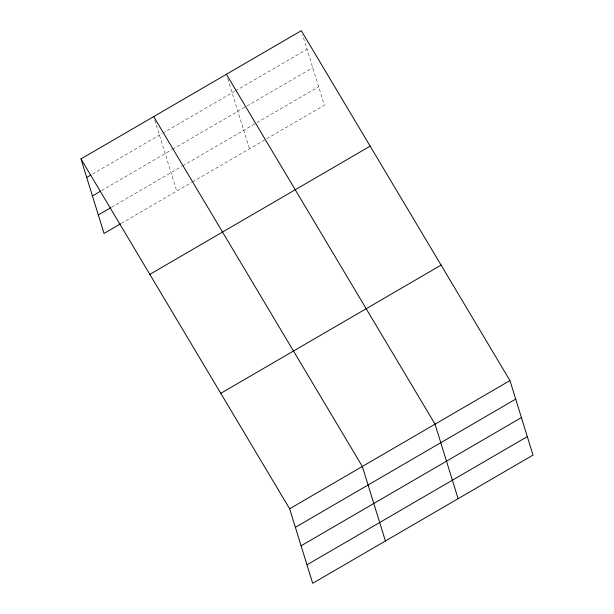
<?xml version="1.0" encoding="UTF-8"?>
<svg xmlns="http://www.w3.org/2000/svg" width="614" height="614" viewBox="0 0 614 614"><rect width="100%" height="100%" fill="white"/><g stroke="black" fill="none" stroke-linecap="round" stroke-linejoin="round"><path stroke-width="0.46" stroke-dasharray="3.07 2.3" d="M92.499 174.077L161.896 133.691M162.725 133.207L234.594 91.386M235.415 90.91L307.038 49.235M101.517 190.632L171.751 149.762M172.572 149.279L246.076 106.506M246.897 106.03L312.756 67.709M111.541 207.256L181.767 166.394M182.596 165.91L256.084 123.145M256.905 122.67L318.651 86.743M121.395 223.327L191.622 182.465M192.451 181.982L265.923 139.225M266.745 138.749L324.369 105.217L302.664 35.113M227.756 78.707L249.453 148.811M154.774 120.129L176.748 191.115"/><path stroke-width="0.92" d="M80.971 158.911L301.297 30.7L509.958 380.573L533.029 455.089L312.703 583.3L289.631 508.783L80.971 158.911L104.042 233.427L120.567 223.811M86.712 177.446L90.841 175.036M92.43 195.92L100.696 191.107M98.324 214.954L110.72 207.739M149.831 274.366L370.158 146.155M220.779 393.328L441.098 265.118M289.631 508.783L509.958 380.573M295.372 527.319L515.699 399.108M301.09 545.792L521.416 417.581M306.985 564.826L527.303 436.615M226.389 74.294L435.05 424.167L458.113 498.683M153.684 116.599L362.344 466.479L385.408 540.988"/></g></svg>
